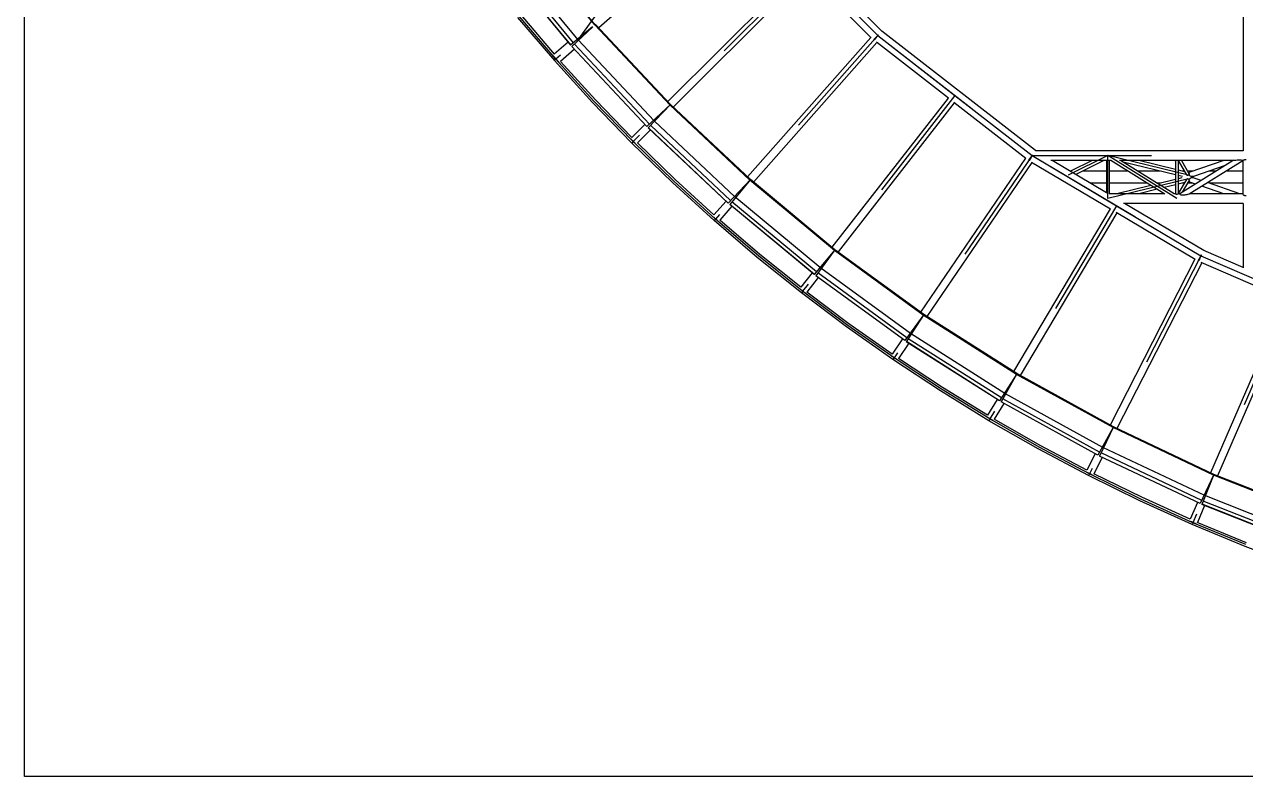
# Model space of a CAD drawing. Header units: millimetres. Extents: x 150209.93 to 150215.05, y 136675.65 to 136679.93.
# Drawn here: x 150209.925 to 150210.947, y 136675.653 to 136676.283 of the extents above; entities that cross this region are included whole.
import ezdxf

# ---------------------------------------------------------------- set-up
doc = ezdxf.new("R2010")
doc.units = ezdxf.units.MM
doc.header["$LTSCALE"] = 0.25
doc.linetypes.add('CENTER', pattern=[50.8, 31.75, -6.35, 6.35, -6.35])
doc.linetypes.add('XKITLINE00', pattern=[0])

# ---------------------------------------------------------------- blocks, each defined once
blk = doc.blocks.new('çatıı')
at = {"color": 8, "linetype": 'XKITLINE00'}
for p, q in [((10084.2, 4150), (10084.2, 2729.5)), ((7997, 3807.7), (8571.9, 3231.7)), ((7973.2, 3759.7), (7388, 3244.5)), ((7078.8, 3611.6), (7371.6, 3257.1)), ((6976.9, 3527.4), (7269.8, 3173)), ((6977.3, 3527.7), (7270.1, 3173.3)), ((6988.4, 3536.9), (7281.2, 3182.4)), ((8237.1, 3495.2), (7677, 2936.2)), ((8237.2, 3495.2), (7677.1, 2936.2)), ((8259.9, 3472.4), (7699.8, 2913.4)), ((8258.6, 3473.7), (8528.1, 3203.7)), ((7048.5, 3288.3), (7202.3, 3108)), ((7061.4, 3299), (7201.8, 3134.5)), ((7362, 3249.1), (7269.8, 3173)), ((7362.6, 3248.7), (7275.2, 3166.7)), ((7374, 3259.3), (7371.6, 3257.1)), ((7374.1, 3259.2), (7371.6, 3257.1)), ((7371.6, 3257.1), (7685.7, 2922.1)), ((7374.1, 3259.2), (7687.9, 2924.4)), ((7374.2, 3259.3), (7688.1, 2924.5)), ((9215.2, 2731.2), (8571.9, 3231.7)), ((7259.5, 3185.4), (7201.7, 3134.6)), ((7286.1, 3176.9), (7600.2, 2841.9)), ((8526.8, 3205), (8010.6, 2620.9)), ((8526.8, 3205), (8010.6, 2620.9)), ((8551, 3183.6), (8034.8, 2599.6)), ((8551, 3183.6), (8034.8, 2599.6)), ((8557.9, 3215.4), (8538.4, 3196)), ((8557.5, 3215.7), (8540.6, 3194.1)), ((8851.2, 2950.1), (8549.5, 3184.7)), ((8552.1, 3208.8), (8551.6, 3209.2)), ((8552.2, 3208.9), (8551.8, 3209.3)), ((7197.2, 3127.4), (7196.8, 3127.7)), ((7198.6, 3126.1), (7197.2, 3127.4)), ((7197.9, 3126.6), (7197.7, 3126.8)), ((7199.2, 3125.4), (7197.9, 3126.6)), ((7200.3, 3124.4), (7198.6, 3126.1)), ((7200.8, 3123.8), (7199.2, 3125.4)), ((7200.3, 3124.4), (7202.3, 3122.4)), ((7200.8, 3123.8), (7202.7, 3121.8)), ((7202.3, 3122.4), (7204.5, 3120.1)), ((7202.7, 3121.8), (7204.7, 3119.7)), ((7204.5, 3120.1), (7206.7, 3117.6)), ((7204.7, 3119.7), (7206.8, 3117.3)), ((7206.7, 3117.6), (7209.1, 3114.9)), ((7206.8, 3117.3), (7209.1, 3114.9)), ((7286.3, 3155), (7228.5, 3104.1)), ((7275.2, 3166.7), (7589.3, 2831.7)), ((7275.6, 3167.1), (7589.7, 2832.1)), ((7209.5, 3114.4), (7202.3, 3108)), ((7209.5, 3114.4), (7202.3, 3108)), ((7202.3, 3108), (7361.4, 2932.8)), ((7209.1, 3114.9), (7211.4, 3112.3)), ((7209.1, 3114.9), (7211.2, 3112.4)), ((7211.2, 3112.4), (7213.4, 3109.9)), ((7211.4, 3112.3), (7213.6, 3109.7)), ((7213.4, 3109.9), (7215.3, 3107.5)), ((7213.6, 3109.7), (7215.7, 3107.2)), ((7215.3, 3107.5), (7217.1, 3105.4)), ((7215.7, 3107.2), (7217.6, 3104.9)), ((7217.1, 3105.4), (7218.6, 3103.4)), ((7217.6, 3104.9), (7219.2, 3102.8)), ((7218.6, 3103.4), (7219.8, 3101.8)), ((7219.2, 3102.8), (7220.5, 3101.1)), ((7219.8, 3101.8), (7220.3, 3101.1)), ((7220.5, 3101.1), (7221.1, 3100.1)), ((7228.5, 3104.1), (7373.7, 2944.3)), ((7361.4, 2932.8), (7526, 2762.7)), ((7373.7, 2944.3), (7526.7, 2786.1)), ((7688.1, 2924.3), (7589.3, 2831.7)), ((7687.9, 2924.4), (7595.2, 2825.9)), ((8020.1, 2607.3), (7685.7, 2922.1)), ((8022.3, 2609.9), (7688.1, 2924.5)), ((8022.2, 2609.8), (7688.1, 2924.3)), ((8849.6, 2951.3), (8363.8, 2326.7)), ((8875.1, 2931.4), (8389.2, 2306.8)), ((9175.3, 2698), (8873.6, 2932.6)), ((7581.1, 2840.5), (7526.7, 2786.2)), ((7603.9, 2817.6), (7549.5, 2763.3)), ((7929.6, 2511.1), (7595.2, 2825.9)), ((7929.9, 2511.5), (7595.5, 2826.2)), ((7939.7, 2522), (7605.3, 2836.7)), ((7522.9, 2778.5), (7522.6, 2778.7)), ((7524.4, 2777.2), (7522.9, 2778.5)), ((7523.2, 2778.2), (7523, 2778.3)), ((7524.6, 2776.9), (7523.2, 2778.2)), ((7526.2, 2775.6), (7524.4, 2777.2)), ((7526.4, 2775.3), (7524.6, 2776.9)), ((7532.6, 2769.3), (7526, 2762.7)), ((7532.6, 2769.3), (7526, 2762.7)), ((7695.8, 2597.8), (7526, 2762.7)), ((7528.2, 2773.7), (7526.2, 2775.6)), ((7528.4, 2773.5), (7526.4, 2775.3)), ((7530.4, 2771.6), (7528.2, 2773.7)), ((7530.5, 2771.5), (7528.4, 2773.5)), ((7532.7, 2769.3), (7530.4, 2771.6)), ((7532.6, 2769.3), (7530.5, 2771.5)), ((7532.6, 2769.3), (7534.8, 2767.2)), ((7532.7, 2769.3), (7534.9, 2767.1)), ((7534.8, 2767.2), (7536.8, 2765)), ((7534.9, 2767.1), (7537, 2764.9)), ((7536.8, 2765), (7538.6, 2763.1)), ((7537, 2764.9), (7538.9, 2762.9)), ((7538.6, 2763.1), (7540.2, 2761.3)), ((7538.9, 2762.9), (7540.5, 2761.1)), ((7540.2, 2761.3), (7541.5, 2759.8)), ((7540.5, 2761.1), (7541.8, 2759.5)), ((7541.5, 2759.8), (7541.6, 2759.7)), ((7541.8, 2759.5), (7542, 2759.3)), ((7707.3, 2610), (7549.4, 2763.4)), ((9203.3, 2713.3), (9186.5, 2691.6)), ((9202.9, 2713.6), (9188.9, 2690)), ((9216.3, 2730.6), (9215.2, 2731.2)), ((10084.2, 2730.6), (9216, 2730.6)), ((9173.8, 2699.1), (8734.7, 2055.1)), ((9200.5, 2680.9), (8761.3, 2036.9)), ((9198, 2706.3), (9197.9, 2706.4)), ((9198, 2706.5), (9198, 2705.4)), ((9529.1, 2486), (9198.9, 2681.9)), ((9514.5, 2690), (9279.6, 2690)), ((9512.5, 2554.9), (9284.8, 2690)), ((9452.9, 2690), (9361.5, 2644.5)), ((9502, 2690), (9383.9, 2631.2)), ((9512.5, 2690), (9512.5, 2553.4)), ((9530.5, 2690), (9520.7, 2690)), ((9523.9, 2690), (9523.9, 2550.2)), ((9755.9, 2549.4), (9530.2, 2690)), ((9805.5, 2690), (9566.4, 2690)), ((9795.7, 2550.3), (9571.4, 2690)), ((9801.6, 2629.7), (9582, 2683.4)), ((9801.6, 2652.3), (9647.3, 2690)), ((9801.6, 2690), (9801.6, 2549.9)), ((9802.5, 2689.9), (9802.2, 2690)), ((9802.7, 2689.9), (9802.5, 2689.9)), ((9803.9, 2690), (9802.7, 2689.9)), ((9802.9, 2689.9), (9802.7, 2690)), ((9805.5, 2690), (9803.9, 2690)), ((9807.3, 2690), (9805.5, 2690)), ((9809, 2690), (9807.3, 2690)), ((10047.7, 2690), (9807.3, 2690)), ((9810.6, 2689.9), (9809, 2690)), ((9811.1, 2689.9), (9810.6, 2689.9)), ((9811, 2690), (9810.7, 2689.9)), ((9811.5, 2690), (9811.1, 2689.9)), ((9813, 2690), (9813, 2550.2)), ((9813, 2689.3), (9847.5, 2630.4)), ((10043.1, 2690), (9819, 2550.4)), ((9825.8, 2690), (9857.6, 2635.7)), ((10082.8, 2689), (9858.8, 2549.5)), ((10003.4, 2690), (9861.3, 2641.3)), ((10009.1, 2668.8), (9876.1, 2623.2)), ((10045.2, 2689.9), (10044.8, 2690)), ((10046.7, 2690), (10045.2, 2689.9)), ((10046, 2689.9), (10045.9, 2690)), ((10049.7, 2690), (10046.7, 2690)), ((10049.9, 2690), (10049.7, 2690)), ((10054.2, 2690.4), (10049.9, 2690)), ((10059, 2690.7), (10054.2, 2690.4)), ((10060.2, 2690.7), (10059, 2690.7)), ((10064, 2691), (10060.2, 2690.7)), ((10068.8, 2691.1), (10064, 2691)), ((10073, 2690.9), (10068.8, 2691.1)), ((10074.5, 2690.7), (10073, 2690.9)), ((10076.6, 2690.6), (10074.5, 2690.7)), ((10079.6, 2690.3), (10076.6, 2690.6)), ((10081.2, 2690), (10079.6, 2690.3)), ((10081.8, 2690), (10081.2, 2690)), ((10083.2, 2689.9), (10081.8, 2690)), ((10083.4, 2690), (10082.5, 2690)), ((10082.8, 2688.9), (10082.7, 2688.8)), ((10082.8, 2688.9), (10082.7, 2688.8)), ((10082.7, 2688.8), (10082.7, 2549.5)), ((10083.1, 2689.6), (10082.8, 2688.9)), ((10083.2, 2690), (10083.1, 2689.7)), ((10083.9, 2690), (10083.2, 2690)), ((10084.1, 2690.1), (10083.9, 2690)), ((10085.7, 2690.7), (10084.1, 2690.1)), ((10086.1, 2690.7), (10085.7, 2690.7)), ((10087.9, 2691.4), (10086.1, 2690.7)), ((10090.5, 2692), (10087.9, 2691.4)), ((10091, 2692), (10090.5, 2692)), ((10093.3, 2692.4), (10091, 2692)), ((10096.4, 2692.3), (10093.3, 2692.4)), ((7869.9, 2461.7), (7707.3, 2610)), ((8022.3, 2609.7), (7929.6, 2511.1)), ((8022.2, 2609.8), (7935.8, 2505.7)), ((8374.1, 2313.7), (8020.1, 2607.3)), ((8376.2, 2316.4), (8022.3, 2609.9)), ((8376, 2316.3), (8022.3, 2609.7)), ((9363.9, 2645.7), (9359.4, 2645.7)), ((9512.5, 2645.7), (9413, 2645.7)), ((9601.3, 2645.7), (9523.9, 2645.7)), ((9736.3, 2645.7), (9642.6, 2645.7)), ((9801.6, 2610.8), (9727.7, 2592.7)), ((9840.3, 2642.8), (9813, 2649.5)), ((9830, 2622.8), (9813, 2626.9)), ((9828.1, 2617.3), (9813, 2613.6)), ((9847.3, 2609.8), (9813, 2551.3)), ((9838.6, 2645.7), (9828.6, 2645.7)), ((9847.6, 2610.1), (9847.3, 2609.8)), ((9847.6, 2630.3), (9848, 2629.7)), ((9848.3, 2611.1), (9847.6, 2610.1)), ((9848, 2629.7), (9848.6, 2629)), ((9849.8, 2612), (9848.3, 2611.1)), ((9850, 2628), (9848.6, 2629)), ((9851.5, 2612.4), (9849.8, 2612)), ((9851.6, 2627.5), (9850, 2628)), ((9853.2, 2612.3), (9851.5, 2612.4)), ((9853.4, 2627.5), (9851.6, 2627.5)), ((9874.1, 2645.7), (9851.8, 2645.7)), ((9854.9, 2611.7), (9853.2, 2612.3)), ((9855.1, 2628.1), (9853.4, 2627.5)), ((9856.3, 2610.7), (9854.9, 2611.7)), ((9856.5, 2629.1), (9855.1, 2628.1)), ((9856.3, 2610.7), (9856.7, 2610.1)), ((9857, 2629.7), (9856.5, 2629.1)), ((9856.7, 2610.1), (9857.4, 2609.3)), ((9857.8, 2638.9), (9856.8, 2637.2)), ((9856.8, 2637.2), (9856.8, 2637.1)), ((9857.3, 2630.1), (9857, 2629.7)), ((9857.5, 2630.7), (9857.3, 2630.1)), ((9857.4, 2630.2), (9857.7, 2629.7)), ((9857.4, 2609.3), (9857.8, 2608.2)), ((9858, 2632.5), (9857.5, 2630.7)), ((9857.5, 2630.7), (9857.5, 2630.7)), ((9857.6, 2635.7), (9857.7, 2635.5)), ((9857.7, 2635.5), (9858, 2634.3)), ((9857.7, 2629.7), (9858.1, 2628.6)), ((9858.4, 2639.4), (9857.8, 2638.9)), ((9858.7, 2610.1), (9857.8, 2608)), ((9857.8, 2608.2), (9857.9, 2607.6)), ((9857.9, 2607.6), (9857.9, 2607)), ((9857.9, 2607), (9857.9, 2605.9)), ((9858, 2634.3), (9858, 2633.3)), ((9858, 2633.3), (9858, 2632.5)), ((9858.1, 2628.6), (9859.7, 2626.6)), ((9859.3, 2640.3), (9858.4, 2639.4)), ((9858.8, 2610.2), (9858.7, 2610.1)), ((9860, 2612.2), (9858.8, 2610.2)), ((9861.3, 2641.3), (9859.3, 2640.3)), ((9860.6, 2625.9), (9859.7, 2626.6)), ((9861.8, 2614), (9860, 2612.2)), ((9861.7, 2624.9), (9860.6, 2625.9)), ((9864.2, 2623.5), (9861.7, 2624.9)), ((9861.9, 2614.1), (9861.8, 2614)), ((9864.2, 2615.7), (9861.9, 2614.1)), ((9867, 2622.6), (9864.2, 2623.5)), ((9866.9, 2616.8), (9864.2, 2615.7)), ((9869.9, 2617.5), (9866.9, 2616.8)), ((9870, 2622.3), (9867, 2622.6)), ((9873.1, 2617.6), (9869.9, 2617.5)), ((9873.1, 2622.5), (9870, 2622.3)), ((9876.1, 2623.2), (9873.1, 2622.5)), ((9876.2, 2617.2), (9873.1, 2617.6)), ((9879.3, 2616.2), (9876.2, 2617.2)), ((9908.5, 2606.2), (9879.3, 2616.2)), ((9972, 2645.7), (9941.7, 2645.7)), ((10082.7, 2645.7), (10013.3, 2645.7)), ((7870.7, 2438.3), (7695.8, 2597.8)), ((9512.5, 2594.9), (9445, 2594.9)), ((9682.9, 2594.9), (9523.9, 2594.9)), ((9698, 2585.5), (9555.3, 2550.6)), ((9723.9, 2569.3), (9647.1, 2550.6)), ((9736.6, 2594.9), (9724.2, 2594.9)), ((9801.6, 2588.3), (9753.6, 2576.6)), ((9840.3, 2597.8), (9813, 2591.1)), ((9838.6, 2594.9), (9828.3, 2594.9)), ((9857.5, 2604.6), (9829.6, 2557)), ((9874.2, 2594.9), (9851.8, 2594.9)), ((9857.6, 2604.9), (9857.5, 2604.6)), ((9857.5, 2604.7), (9857.7, 2603.6)), ((9857.7, 2603.6), (9857.7, 2603.5)), ((9857.7, 2603.5), (9858.3, 2601.9)), ((9858.3, 2601.9), (9859.4, 2600.7)), ((9859.4, 2600.7), (9859.6, 2600.4)), ((9861.4, 2599.3), (9859.6, 2600.4)), ((9884.6, 2591.3), (9861.4, 2599.3)), ((10003.5, 2550.6), (9911.3, 2582.2)), ((10070.8, 2550.6), (9935.2, 2597.1)), ((10082.7, 2594.9), (9941.6, 2594.9)), ((7920.8, 2519.4), (7869.9, 2461.8)), ((8289.8, 2212), (7935.8, 2505.7)), ((8290.1, 2212.4), (7936.1, 2506)), ((8299.3, 2223.5), (7945.2, 2517.1)), ((9754, 2550.6), (9523.9, 2550.6)), ((10084.7, 2510), (9583, 2510)), ((9919.2, 2313.5), (9588.1, 2510)), ((9801.6, 2550.6), (9795.3, 2550.6)), ((9801.6, 2549.9), (9801.9, 2549.3)), ((9802.5, 2549), (9801.9, 2549.3)), ((9802.7, 2548.8), (9802.5, 2549)), ((9803.9, 2548.3), (9802.7, 2548.8)), ((9805.5, 2548), (9803.9, 2548.3)), ((9807.3, 2548), (9805.5, 2548)), ((9809, 2548.2), (9807.3, 2548)), ((9810.6, 2548.7), (9809, 2548.2)), ((9811.1, 2549), (9810.6, 2548.7)), ((9811.9, 2549.3), (9811.1, 2549)), ((9812.7, 2549.8), (9811.9, 2549.3)), ((9812.9, 2550.1), (9812.7, 2549.8)), ((9813, 2550.2), (9812.9, 2550.1)), ((9819.2, 2550.6), (9813, 2550.6)), ((9818.7, 2550.1), (9818.5, 2550)), ((9818.5, 2550), (9818.5, 2549.2)), ((9818.9, 2549), (9818.5, 2549.2)), ((9819, 2550.4), (9818.7, 2550.1)), ((9818.9, 2549), (9819.1, 2548.3)), ((9820.5, 2547.3), (9819.1, 2548.3)), ((9820.5, 2547.3), (9820.5, 2547.2)), ((9822.4, 2546.1), (9820.5, 2547.2)), ((9825.3, 2545.2), (9822.4, 2546.1)), ((9826.3, 2545.1), (9825.3, 2545.2)), ((9828.9, 2544.6), (9826.3, 2545.1)), ((9833.2, 2544.4), (9828.9, 2544.6)), ((9838.2, 2544.7), (9833.2, 2544.4)), ((9840.6, 2545.1), (9838.2, 2544.7)), ((9843.4, 2545.4), (9840.6, 2545.1)), ((9848.4, 2546.4), (9843.4, 2545.4)), ((9852, 2547.3), (9848.4, 2546.4)), ((9853, 2547.5), (9852, 2547.3)), ((9856.5, 2548.6), (9853, 2547.5)), ((9857.5, 2549), (9856.5, 2548.6)), ((9858.8, 2549.5), (9857.5, 2549)), ((10082.7, 2550.6), (9860.6, 2550.6)), ((10082.7, 2549.5), (10082.9, 2549)), ((10082.9, 2549), (10083.1, 2548.4)), ((10083.1, 2548.4), (10083.9, 2547.3)), ((10083.9, 2547.3), (10084.1, 2546.9)), ((10085.7, 2545.3), (10084.1, 2546.9)), ((10084.2, 2510), (10084.3, 2240.1)), ((10086.1, 2545.1), (10085.7, 2545.3)), ((10087.9, 2543.7), (10086.1, 2545.1)), ((10090.5, 2542.6), (10087.9, 2543.7)), ((10091, 2542.4), (10090.5, 2542.6)), ((10093.3, 2541.9), (10091, 2542.4)), ((10096.4, 2542), (10093.3, 2541.9)), ((7866.6, 2453.9), (7866.3, 2454.1)), ((7868.2, 2452.7), (7866.6, 2453.9)), ((7866.9, 2453.6), (7866.8, 2453.7)), ((7868.5, 2452.4), (7866.9, 2453.6)), ((7870.1, 2451.2), (7868.2, 2452.7)), ((7945, 2498), (7894.1, 2440.4)), ((9527.5, 2486.9), (9123.6, 1806.3)), ((9527.4, 2486.9), (9123.6, 1806.3)), ((9555.2, 2470.5), (9151.3, 1789.8)), ((9555.2, 2470.4), (9151.4, 1789.8)), ((9883.7, 2275.5), (9553.6, 2471.4)), ((7870.3, 2450.9), (7868.5, 2452.4)), ((7872.3, 2449.4), (7870.1, 2451.2)), ((7872.4, 2449.2), (7870.3, 2450.9)), ((7876.9, 2445.3), (7870.7, 2438.3)), ((7876.9, 2445.3), (7870.7, 2438.3)), ((8050.8, 2284.1), (7870.7, 2438.3)), ((7874.6, 2447.4), (7872.3, 2449.4)), ((7874.6, 2447.3), (7872.4, 2449.2)), ((7876.9, 2445.3), (7874.6, 2447.4)), ((7876.9, 2445.3), (7874.6, 2447.3)), ((7879.3, 2443.2), (7876.9, 2445.3)), ((7879.2, 2443.3), (7876.9, 2445.3)), ((7881.3, 2441.3), (7879.2, 2443.3)), ((7881.5, 2441.2), (7879.3, 2443.2)), ((7883.3, 2439.5), (7881.3, 2441.3)), ((7883.5, 2439.3), (7881.5, 2441.2)), ((7885, 2437.8), (7883.3, 2439.5)), ((7885.3, 2437.6), (7883.5, 2439.3)), ((7885, 2437.8), (7886.3, 2436.4)), ((7885.3, 2437.6), (7886.7, 2436.1)), ((7886.3, 2436.4), (7886.4, 2436.3)), ((7886.7, 2436.1), (7886.9, 2435.9)), ((8061.5, 2297), (7894.1, 2440.4)), ((8376.2, 2316.2), (8289.8, 2212)), ((8376, 2316.3), (8296.3, 2206.9)), ((8745.8, 2042.8), (8374.1, 2313.7)), ((8747.7, 2045.6), (8376.2, 2316.4)), ((8747.5, 2045.5), (8376.2, 2316.2)), ((10084.3, 2242), (9919.2, 2313.5)), ((8235.6, 2135.6), (8050.8, 2284.1)), ((8233.4, 2159), (8061.5, 2297)), ((9882.2, 2276.4), (9527.4, 1582.4)), ((9882.2, 2276.4), (9527.4, 1582.4)), ((9910.9, 2261.8), (9556.1, 1567.7)), ((9910.9, 2261.8), (9556.1, 1567.7)), ((9909.7, 2294.3), (9895.7, 2270.6)), ((9909.2, 2294.5), (9898.3, 2269.3)), ((9905.7, 2286.4), (9905.2, 2286.7)), ((9905.8, 2286.6), (9905.3, 2286.8)), ((10264.2, 2108.6), (9909.2, 2262.5)), ((8280.5, 2219.7), (8233.3, 2159)), ((8306, 2199.9), (8258.8, 2139.2)), ((8668, 1936), (8296.3, 2206.9)), ((8668.3, 1936.4), (8296.6, 2207.3)), ((8676.7, 1948.1), (8305.1, 2218.9)), ((8230.5, 2150.9), (8230.2, 2151.1)), ((8232.2, 2149.8), (8230.5, 2150.9)), ((8230.8, 2150.6), (8230.7, 2150.7)), ((8232.5, 2149.6), (8230.8, 2150.6)), ((8234.2, 2148.4), (8232.2, 2149.8)), ((8234.4, 2148.2), (8232.5, 2149.6)), ((8236.4, 2146.8), (8234.2, 2148.4)), ((8236.6, 2146.6), (8234.4, 2148.2)), ((8238.9, 2145), (8236.4, 2146.8)), ((8238.9, 2144.9), (8236.6, 2146.6)), ((8241.3, 2143), (8235.6, 2135.6)), ((8241.3, 2143), (8235.6, 2135.6)), ((8425, 1993), (8235.6, 2135.6)), ((8241.4, 2143), (8238.9, 2145)), ((8241.3, 2143), (8238.9, 2144.9)), ((8243.7, 2141.1), (8241.3, 2143)), ((8243.8, 2141.1), (8241.4, 2143)), ((8246, 2139.3), (8243.7, 2141.1)), ((8246.2, 2139.2), (8243.8, 2141.1)), ((8248.1, 2137.6), (8246, 2139.3)), ((8248.3, 2137.4), (8246.2, 2139.2)), ((8249.9, 2136), (8248.1, 2137.6)), ((8250.2, 2135.8), (8248.3, 2137.4)), ((8251.3, 2134.7), (8249.9, 2136)), ((8251.7, 2134.4), (8250.2, 2135.8)), ((8251.4, 2134.6), (8251.3, 2134.7)), ((8251.9, 2134.2), (8251.7, 2134.4)), ((8434.9, 2006.6), (8258.8, 2139.2)), ((10262.4, 2109.3), (9947.4, 1383.1)), ((10292, 2096.5), (9977.1, 1370.2)), ((8747.7, 2045.4), (8668, 1936)), ((8747.5, 2045.5), (8674.9, 1931.4)), ((9137.2, 1797.6), (8747.7, 2045.6)), ((9137, 1797.5), (8747.7, 2045.4)), ((8618.7, 1856.4), (8425, 1993)), ((8615, 1879.6), (8434.9, 2006.6)), ((9135.5, 1794.7), (8745.8, 2042.8)), ((8658.3, 1943.1), (8615, 1879.6)), ((9072.5, 1695.8), (8682.8, 1943.9)), ((8685, 1924.9), (8641.7, 1861.4)), ((9064.5, 1683.3), (8674.9, 1931.4)), ((9064.8, 1683.7), (8675.1, 1931.8)), ((8612.7, 1871.4), (8612.4, 1871.5)), ((8614.4, 1870.4), (8612.7, 1871.4)), ((8613, 1871.1), (8612.9, 1871.2)), ((8614.7, 1870.1), (8613, 1871.1)), ((8616.5, 1869.1), (8614.4, 1870.4)), ((8616.7, 1868.9), (8614.7, 1870.1)), ((8618.9, 1867.6), (8616.5, 1869.1)), ((8619, 1867.5), (8616.7, 1868.9)), ((8624, 1864.2), (8618.7, 1856.4)), ((8624, 1864.2), (8618.7, 1856.4)), ((8817.5, 1725.4), (8618.7, 1856.4)), ((8621.4, 1865.9), (8618.9, 1867.6)), ((8621.5, 1865.8), (8619, 1867.5)), ((8624, 1864.2), (8621.4, 1865.9)), ((8624, 1864.2), (8621.5, 1865.8)), ((8626.6, 1862.4), (8624, 1864.2)), ((8626.5, 1862.4), (8624, 1864.2)), ((8628.9, 1860.7), (8626.5, 1862.4)), ((8629.1, 1860.6), (8626.6, 1862.4)), ((8631.1, 1859.1), (8628.9, 1860.7)), ((8631.3, 1859), (8629.1, 1860.6)), ((8633, 1857.7), (8631.1, 1859.1)), ((8633.3, 1857.5), (8631.3, 1859)), ((8634.5, 1856.5), (8633, 1857.7)), ((8634.9, 1856.2), (8633.3, 1857.5)), ((8634.6, 1856.4), (8634.5, 1856.5)), ((8635.1, 1856), (8634.9, 1856.2)), ((8826.5, 1739.5), (8641.6, 1861.4)), ((9137.2, 1797.4), (9064.5, 1683.3)), ((9137, 1797.5), (9071.7, 1679)), ((9540, 1571.6), (9135.5, 1794.7)), ((9541.5, 1574.6), (9137.2, 1797.6)), ((9541.3, 1574.5), (9137.2, 1797.4)), ((9015.2, 1623.5), (8826.5, 1739.5)), ((9020.4, 1600.7), (8817.5, 1725.4)), ((9054.4, 1689.7), (9015.2, 1623.6)), ((9483.3, 1468.9), (9078.9, 1692)), ((9082.2, 1673.2), (9043, 1607.1)), ((9476.2, 1455.9), (9071.7, 1679)), ((9476.4, 1456.3), (9071.9, 1679.4)), ((9013.4, 1615.2), (9013.1, 1615.4)), ((9015.2, 1614.3), (9013.4, 1615.2)), ((9013.8, 1615), (9013.6, 1615)), ((9015.5, 1614.1), (9013.8, 1615)), ((9017.4, 1613.2), (9015.2, 1614.3)), ((9017.6, 1613), (9015.5, 1614.1)), ((9019.8, 1611.8), (9017.4, 1613.2)), ((9020, 1611.7), (9017.6, 1613)), ((9022.4, 1610.3), (9019.8, 1611.8)), ((9022.5, 1610.3), (9020, 1611.7)), ((9025.1, 1608.7), (9020.4, 1600.7)), ((9025.1, 1608.7), (9020.4, 1600.7)), ((9227, 1482.4), (9020.4, 1600.7)), ((9025.2, 1608.8), (9022.4, 1610.3)), ((9025.1, 1608.7), (9022.5, 1610.3)), ((9027.7, 1607.2), (9025.1, 1608.7)), ((9027.9, 1607.1), (9025.2, 1608.8)), ((9030.2, 1605.6), (9027.7, 1607.2)), ((9030.4, 1605.5), (9027.9, 1607.1)), ((9032.5, 1604.2), (9030.2, 1605.6)), ((9032.8, 1604), (9030.4, 1605.5)), ((9034.5, 1602.9), (9032.5, 1604.2)), ((9034.8, 1602.7), (9032.8, 1604)), ((9036.1, 1601.7), (9034.5, 1602.9)), ((9036.5, 1601.5), (9034.8, 1602.7)), ((9036.2, 1601.6), (9036.1, 1601.7)), ((9036.7, 1601.3), (9036.5, 1601.5)), ((9235.1, 1497.1), (9042.9, 1607.1)), ((9541.5, 1574.4), (9476.2, 1455.9)), ((9541.3, 1574.5), (9483.6, 1452.1)), ((9960.7, 1373.1), (9540, 1571.6)), ((9962.1, 1376.2), (9541.5, 1574.6)), ((9961.9, 1376.1), (9541.5, 1574.4)), ((9437.3, 1370.7), (9227, 1482.4)), ((9430.7, 1393.2), (9235.1, 1497.1)), ((9465.7, 1461.7), (9430.7, 1393.2)), ((9494.4, 1447), (9459.4, 1378.5)), ((9904.3, 1253.6), (9483.6, 1452.1)), ((9904.5, 1254), (9483.8, 1452.6)), ((9910.7, 1267), (9489.9, 1465.6)), ((9429.4, 1384.8), (9429.1, 1384.9)), ((9431.3, 1384), (9429.4, 1384.8)), ((9429.8, 1384.6), (9429.7, 1384.6)), ((9431.6, 1383.8), (9429.8, 1384.6)), ((9433.5, 1383), (9431.3, 1384)), ((9433.8, 1382.9), (9431.6, 1383.8)), ((9436, 1381.8), (9433.5, 1383)), ((9436.2, 1381.7), (9433.8, 1382.9)), ((9438.8, 1380.5), (9436, 1381.8)), ((9438.8, 1380.4), (9436.2, 1381.7)), ((9441.6, 1379.1), (9438.8, 1380.5)), ((9441.6, 1379.1), (9438.8, 1380.4)), ((9441.6, 1379.1), (9437.3, 1370.7)), ((9441.6, 1379.1), (9437.3, 1370.7)), ((9652.5, 1265), (9437.3, 1370.7)), ((9444.4, 1377.6), (9441.6, 1379.1)), ((9444.3, 1377.7), (9441.6, 1379.1)), ((9446.8, 1376.3), (9444.3, 1377.7)), ((9447, 1376.2), (9444.4, 1377.6)), ((9449.2, 1375), (9446.8, 1376.3)), ((9449.5, 1374.9), (9447, 1376.2)), ((9451.3, 1373.8), (9449.2, 1375)), ((9451.6, 1373.6), (9449.5, 1374.9)), ((9452.9, 1372.8), (9451.3, 1373.8)), ((9453.3, 1372.6), (9451.6, 1373.6)), ((9453, 1372.7), (9452.9, 1372.8)), ((9453.6, 1372.4), (9453.3, 1372.6)), ((9659.7, 1280.2), (9459.4, 1378.6)), ((9962.1, 1376), (9904.3, 1253.6)), ((9961.9, 1376.1), (9912, 1250.3)), ((10393.1, 1201.6), (9960.7, 1373.1)), ((10394.3, 1204.8), (9962.1, 1376.2)), ((10394.3, 1204.6), (9962.1, 1376)), ((9863, 1188.1), (9659.7, 1280.2)), ((9871, 1166.1), (9652.5, 1265)), ((9893.5, 1258.7), (9862.9, 1188.2)), ((9923.1, 1245.9), (9892.6, 1175.3)), ((10344.4, 1078.8), (9912, 1250.3)), ((10344.6, 1079.3), (9912.2, 1250.7)), ((10349.9, 1092.6), (9917.5, 1264.1)), ((9862.2, 1179.7), (9861.9, 1179.7)), ((9864.1, 1179), (9862.2, 1179.7)), ((9862.6, 1179.5), (9862.5, 1179.5)), ((9864.4, 1178.8), (9862.6, 1179.5)), ((9866.4, 1178.1), (9864.1, 1179)), ((9866.7, 1178), (9864.4, 1178.8)), ((9869, 1177.1), (9866.4, 1178.1)), ((9869.2, 1177), (9866.7, 1178)), ((9871.8, 1176), (9869, 1177.1)), ((9871.9, 1175.9), (9869.2, 1177)), ((9874.7, 1174.7), (9871.8, 1176)), ((9874.7, 1174.7), (9871.9, 1175.9)), ((10098.6, 1089.8), (9892.5, 1175.3)), ((9874.7, 1174.7), (9871, 1166.1)), ((9874.7, 1174.7), (9871, 1166.1)), ((10092.4, 1074.2), (9871, 1166.1)), ((9877.6, 1173.4), (9874.7, 1174.7)), ((9877.5, 1173.5), (9874.7, 1174.7)), ((9880.1, 1172.2), (9877.5, 1173.5)), ((9880.3, 1172.2), (9877.6, 1173.4)), ((9882.6, 1171.1), (9880.1, 1172.2)), ((9882.9, 1171), (9880.3, 1172.2)), ((9884.7, 1170), (9882.6, 1171.1)), ((9885.1, 1169.9), (9882.9, 1171)), ((9886.4, 1169.1), (9884.7, 1170)), ((9886.8, 1169), (9885.1, 1169.9)), ((9886.5, 1169.1), (9886.4, 1169.1)), ((9887.1, 1168.8), (9886.8, 1169)), ((10316.7, 989.4), (10092.4, 1074.2))]:
    blk.add_line(p, q, dxfattribs=at)
at = {"color": 8, "linetype": 'CENTER'}
for p, q in [((7301.3, 3195.2), (7852.7, 3952.5)), ((7301.3, 3195.2), (7852.7, 3952.5)), ((7977.9, 3790.9), (7208.6, 3113.6)), ((7977.9, 3790.9), (7301.3, 3195.2)), ((7977.9, 3790.9), (8555.1, 3212.6)), ((7977.9, 3790.9), (8555.1, 3212.6)), ((7371.6, 3257.1), (7078.8, 3611.6)), ((7301.3, 3195.2), (7004.7, 3554.2)), ((8266.5, 3501.7), (7532, 2768.6)), ((8266.5, 3501.7), (7619.4, 2855.9)), ((8266.5, 3501.7), (8555.1, 3212.6)), ((7208.6, 3113.6), (7055, 3293.7)), ((7685.7, 2922.1), (7371.6, 3257.1)), ((7619.4, 2855.9), (7301.3, 3195.2)), ((8555.1, 3212.6), (7876.3, 2444.6)), ((8555.1, 3212.6), (7958, 2537.1)), ((8555.1, 3212.6), (8878, 2961.4)), ((8555.1, 3212.6), (9200.9, 2710.2)), ((8555.1, 3212.6), (9200.9, 2710.2)), ((7367.6, 2938.6), (7208.6, 3113.6)), ((7532, 2768.6), (7367.6, 2938.6)), ((8020.1, 2607.3), (7685.7, 2922.1)), ((8878, 2961.4), (8240.7, 2142.3)), ((8878, 2961.4), (8316.6, 2239.7)), ((8878, 2961.4), (9200.9, 2710.2)), ((7958, 2537.1), (7619.4, 2855.9)), ((7701.6, 2603.9), (7532, 2768.6)), ((9200.9, 2710.2), (8623.4, 1863.3)), ((9200.9, 2710.2), (8693, 1965.4)), ((9200.8, 2710.3), (10454.1, 2710.3)), ((9200.9, 2710.2), (9907.7, 2290.9)), ((9200.9, 2710.2), (9907.7, 2290.9)), ((9200.9, 2710.2), (9554.3, 2500.5)), ((9518.2, 2710.3), (9352.5, 2627.8)), ((9855.7, 2627.8), (9518.2, 2710.3)), ((9807.3, 2530.3), (9518.2, 2710.3)), ((9518.2, 2530.3), (9518.2, 2710.3)), ((8374.1, 2313.7), (8020.1, 2607.3)), ((9855.7, 2612.8), (9518.2, 2530.3)), ((7876.3, 2444.6), (7701.6, 2603.9)), ((8316.6, 2239.7), (7958, 2537.1)), ((9554.3, 2500.5), (9024.6, 1607.9)), ((9554.3, 2500.5), (9087.7, 1714.1)), ((9554.3, 2500.5), (9907.7, 2290.9)), ((8056.1, 2290.6), (7876.3, 2444.6)), ((8745.8, 2042.8), (8374.1, 2313.7)), ((8240.7, 2142.3), (8056.1, 2290.6)), ((9907.7, 2290.9), (9441.1, 1378.2)), ((9907.7, 2290.9), (9497.3, 1488.2)), ((9907.7, 2290.9), (10666.9, 1961.6)), ((9907.7, 2290.9), (10666.9, 1961.6)), ((9907.7, 2290.9), (10287.3, 2126.2)), ((8693, 1965.4), (8316.6, 2239.7)), ((8429.9, 1999.8), (8240.7, 2142.3)), ((10287.3, 2126.2), (9874.3, 1173.8)), ((10287.3, 2126.2), (9923.4, 1287.1)), ((8623.4, 1863.3), (8429.9, 1999.8)), ((9135.5, 1794.7), (8745.8, 2042.8)), ((9087.7, 1714.1), (8693, 1965.4)), ((8822, 1732.5), (8623.4, 1863.3)), ((9540, 1571.6), (9135.5, 1794.7)), ((9024.6, 1607.9), (8822, 1732.5)), ((9497.3, 1488.2), (9087.7, 1714.1)), ((9231.1, 1489.8), (9024.6, 1607.9)), ((9960.7, 1373.1), (9540, 1571.6)), ((9441.1, 1378.2), (9231.1, 1489.8)), ((9923.4, 1287.1), (9497.3, 1488.2)), ((9656.1, 1272.6), (9441.1, 1378.2)), ((10393.1, 1201.6), (9960.7, 1373.1)), ((10361.4, 1113.5), (9923.4, 1287.1)), ((9874.3, 1173.8), (9656.1, 1272.6)), ((10095.5, 1082), (9874.3, 1173.8))]:
    blk.add_line(p, q, dxfattribs=at)
at = {"color": 8, "linetype": 'XKITLINE00'}
for centre in [(7371.6, 3257.1), (7371.6, 3257.1), (7301.3, 3195.2), (7301.3, 3195.2), (7301.3, 3195.2), (7301.3, 3195.2), (7301.3, 3195.2), (8555.1, 3212.6), (8555.1, 3212.6), (8555.1, 3212.6), (8555.1, 3212.6), (8555.1, 3212.6), (8555.1, 3212.6), (8555.1, 3212.6), (8555.1, 3212.6), (8555.1, 3212.6), (8555.1, 3212.6), (7208.6, 3113.6), (7208.6, 3113.6), (7208.6, 3113.6), (7367.6, 2938.6), (7367.6, 2938.6), (7685.7, 2922.1), (7685.7, 2922.1), (8878, 2961.4), (8878, 2961.4), (8878, 2961.4), (8878, 2961.4), (8878, 2961.4), (7619.4, 2855.9), (7619.4, 2855.9), (7619.4, 2855.9), (7532, 2768.6), (7532, 2768.6), (7532, 2768.6), (9200.9, 2710.2), (9200.9, 2710.2), (9200.9, 2710.2), (9200.9, 2710.2), (9200.9, 2710.2), (9200.9, 2710.2), (9200.9, 2710.2), (9200.9, 2710.2), (9200.8, 2710.3), (9200.9, 2710.2), (9200.9, 2710.2), (9518.2, 2710.3), (9518.2, 2710.3), (9518.2, 2710.3), (9518.2, 2710.3), (8020.1, 2607.3), (8020.1, 2607.3), (9352.5, 2627.8), (9855.7, 2627.8), (9855.7, 2612.8), (7701.6, 2603.9), (7701.6, 2603.9), (7958, 2537.1), (7958, 2537.1), (7958, 2537.1), (9518.2, 2530.3), (9518.2, 2530.3), (9807.3, 2530.3), (9554.3, 2500.5), (9554.3, 2500.5), (9554.3, 2500.5), (9554.3, 2500.5), (9554.3, 2500.5), (7876.3, 2444.6), (7876.3, 2444.6), (7876.3, 2444.6), (8374.1, 2313.7), (8374.1, 2313.7), (8056.1, 2290.6), (8056.1, 2290.6), (9907.7, 2290.9), (9907.7, 2290.9), (9907.7, 2290.9), (9907.7, 2290.9), (9907.7, 2290.9), (9907.7, 2290.9), (9907.7, 2290.9), (9907.7, 2290.9), (9907.7, 2290.9), (9907.7, 2290.9), (8316.6, 2239.7), (8316.6, 2239.7), (8316.6, 2239.7), (8240.7, 2142.3), (8240.7, 2142.3), (8240.7, 2142.3), (8429.9, 1999.8), (8429.9, 1999.8), (8745.8, 2042.8), (8745.8, 2042.8), (8693, 1965.4), (8693, 1965.4), (8693, 1965.4), (8623.4, 1863.3), (8623.4, 1863.3), (8623.4, 1863.3), (9135.5, 1794.7), (9135.5, 1794.7), (8822, 1732.5), (8822, 1732.5), (9087.7, 1714.1), (9087.7, 1714.1), (9087.7, 1714.1), (9024.6, 1607.9), (9024.6, 1607.9), (9024.6, 1607.9), (9540, 1571.6), (9540, 1571.6), (9231.1, 1489.8), (9231.1, 1489.8), (9497.3, 1488.2), (9497.3, 1488.2), (9497.3, 1488.2), (9441.1, 1378.2), (9441.1, 1378.2), (9441.1, 1378.2), (9960.7, 1373.1), (9960.7, 1373.1), (9923.4, 1287.1), (9923.4, 1287.1), (9923.4, 1287.1), (9656.1, 1272.6), (9656.1, 1272.6), (9874.3, 1173.8), (9874.3, 1173.8), (9874.3, 1173.8)]:
    blk.add_circle(centre, 0.05, dxfattribs=at)

msp = doc.modelspace()

# ---------------------------------------------------------------- linework, layer by layer
msp.add_lwpolyline([(150209.9251, 136679.934), (150214.9832, 136679.934), (150214.9832, 136675.6528), (150209.9251, 136675.6528)], close=True)

# ---------------------------------------------------------------- block references
at = {"xscale": 0.0002000170049888334, "yscale": 0.0002000170049888334, "zscale": 0.0002000170049888334}
msp.add_blockref('çatıı', (150208.9281, 136675.6306), dxfattribs=at)

doc.saveas('drawing.dxf')
